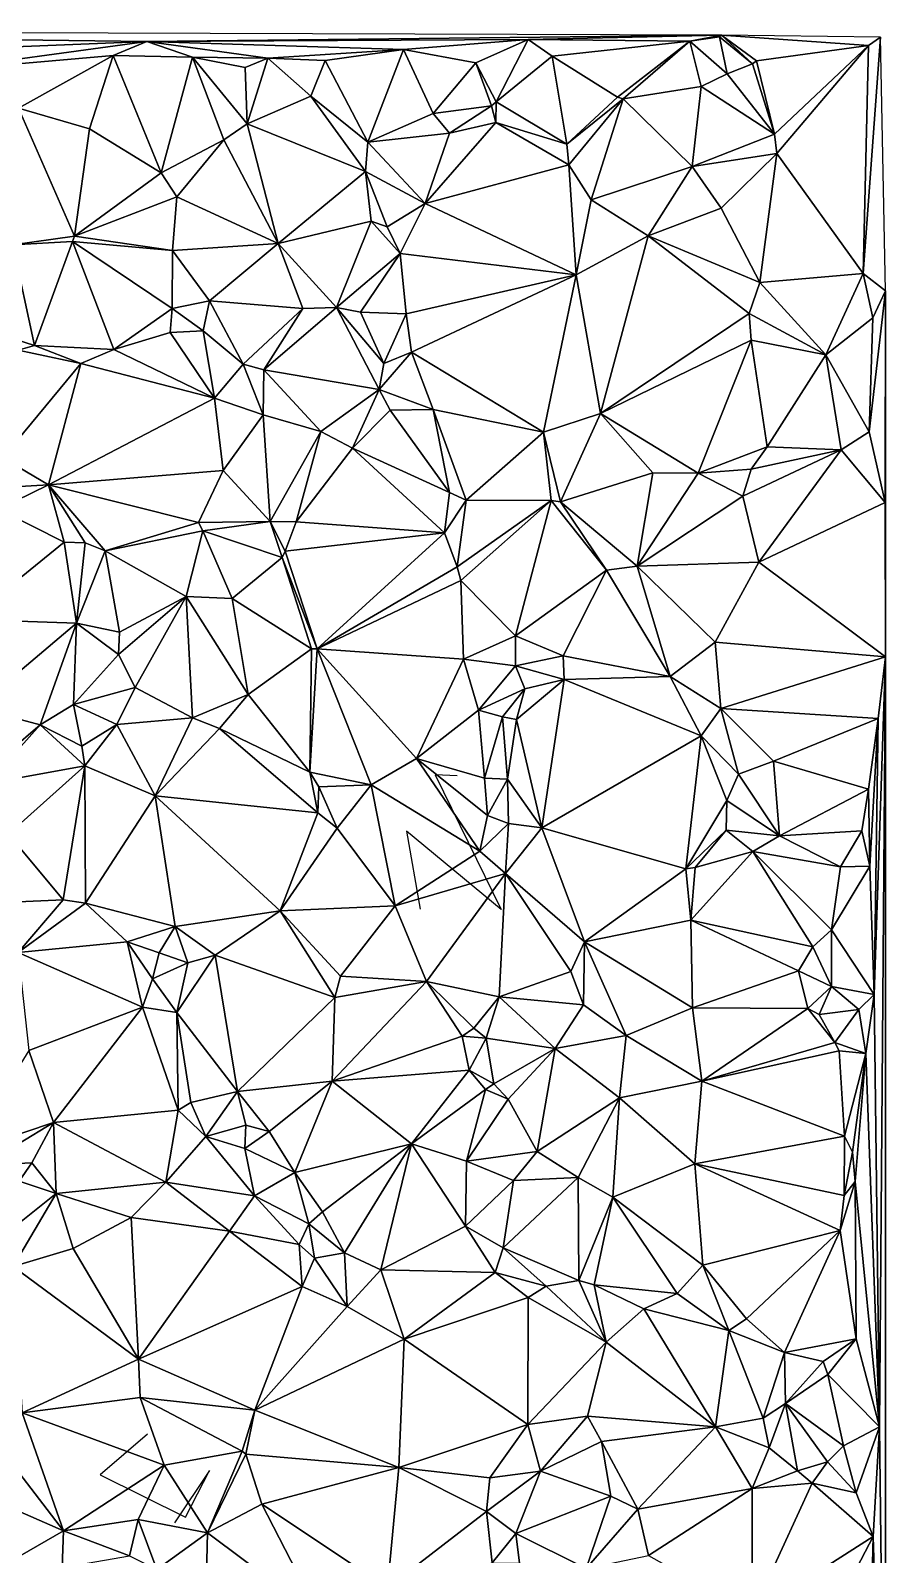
# Model space of a CAD drawing. Header units: metres. Extents: x -15 to 15, y -15 to 14.9.
# Drawn here: x 6.08 to 15, y -0.94 to 14.95 of the extents above; entities that cross this region are included whole.
import ezdxf

# ---------------------------------------------------------------- set-up
doc = ezdxf.new("R2010")
doc.units = ezdxf.units.M
doc.layers.add('CRACKS', color=1, linetype='Continuous')
doc.layers.add('STREET_MESH', color=7, linetype='Continuous')

msp = doc.modelspace()

# ---------------------------------------------------------------- linework, layer by layer
at = {"layer": 'CRACKS'}
for points in [[(10.532, 7.178, 0.1), (10.302, 7.19, 0.1), (10.991, 5.784, 0.1), (10.004, 6.602, 0.1), (10.147, 5.79, 0.1)], [(7.304, 0.318, 0.1), (6.809, -0.108, 0.1), (7.7, -0.547, 0.1), (7.95, -0.061, 0.1), (7.586, -0.608, 0.1)]]:
    msp.add_polyline3d(points, dxfattribs=at)
at = {"layer": 'STREET_MESH'}
for points in [[(13.288, 14.898), (-1.641, 14.947), (7.296, 14.831)], [(-1.641, 14.947), (4.029, 14.701), (7.296, 14.831)], [(4.029, 14.701), (4.953, 14.513), (7.296, 14.831)], [(4.953, 14.513), (6.945, 14.686), (7.296, 14.831)], [(6.945, 14.686), (7.773, 14.67), (7.296, 14.831)], [(11.273, 14.853), (13.288, 14.898), (7.296, 14.831)], [(9.973, 14.748), (11.273, 14.853), (7.296, 14.831)], [(8.558, 14.66), (9.973, 14.748), (7.296, 14.831)], [(7.773, 14.67), (8.558, 14.66), (7.296, 14.831)], [(10.728, 14.61), (11.273, 14.853), (9.973, 14.748)], [(10.728, 14.61), (10.939, 14.205), (11.273, 14.853)], [(10.939, 14.205), (11.522, 14.678), (11.273, 14.853)], [(11.273, 14.853), (12.96, 14.835), (13.288, 14.898)], [(11.522, 14.678), (12.96, 14.835), (11.273, 14.853)], [(11.522, 14.678), (12.203, 14.252), (12.96, 14.835)], [(12.96, 14.835), (12.203, 14.252), (12.265, 14.234)], [(13.078, 14.364), (12.96, 14.835), (12.265, 14.234)], [(12.96, 14.835), (13.269, 14.88), (13.288, 14.898)], [(13.347, 14.496), (13.269, 14.88), (12.96, 14.835)], [(13.078, 14.364), (13.347, 14.496), (12.96, 14.835)], [(13.269, 14.88), (13.612, 14.6), (13.288, 14.898)], [(13.612, 14.6), (13.269, 14.88), (13.347, 14.496)], [(13.288, 14.898), (14.82, 14.792), (14.946, 14.876)], [(13.652, 14.632), (14.82, 14.792), (13.288, 14.898)], [(13.612, 14.6), (13.652, 14.632), (13.288, 14.898)], [(14.82, 14.792), (13.652, 14.632), (13.842, 13.868)], [(13.864, 13.665), (14.82, 14.792), (13.842, 13.868)], [(13.864, 13.665), (14.766, 12.413), (14.82, 14.792)], [(14.82, 14.792), (14.766, 12.413), (14.946, 14.876)], [(14.766, 12.413), (14.998, 12.233), (14.946, 14.876)], [(4.953, 14.513), (5.958, 14.139), (6.945, 14.686)], [(5.958, 14.139), (6.698, 13.921), (6.945, 14.686)], [(6.698, 13.921), (7.444, 13.462), (6.945, 14.686)], [(7.444, 13.462), (7.773, 14.67), (6.945, 14.686)], [(7.773, 14.67), (7.444, 13.462), (8.1, 13.806)], [(7.773, 14.67), (8.32, 14.56), (8.558, 14.66)], [(8.342, 13.974), (7.773, 14.67), (8.1, 13.806)], [(8.342, 13.974), (8.32, 14.56), (7.773, 14.67)], [(8.32, 14.56), (8.342, 13.974), (8.558, 14.66)], [(8.342, 13.974), (9.006, 14.263), (8.558, 14.66)], [(8.558, 14.66), (9.155, 14.636), (9.973, 14.748)], [(9.006, 14.263), (9.155, 14.636), (8.558, 14.66)], [(9.6, 13.784), (9.155, 14.636), (9.006, 14.263)], [(9.155, 14.636), (9.6, 13.784), (9.973, 14.748)], [(9.6, 13.784), (10.283, 14.082), (9.973, 14.748)], [(10.283, 14.082), (10.728, 14.61), (9.973, 14.748)], [(11.522, 14.678), (10.939, 14.205), (11.676, 13.763)], [(12.203, 14.252), (11.522, 14.678), (11.676, 13.763)], [(13.652, 14.632), (13.612, 14.6), (13.842, 13.868)], [(10.891, 14.163), (10.728, 14.61), (10.283, 14.082)], [(10.728, 14.61), (10.891, 14.163), (10.939, 14.205)], [(13.347, 14.496), (13.078, 14.364), (13.842, 13.868)], [(13.612, 14.6), (13.347, 14.496), (13.842, 13.868)], [(12.983, 13.531), (13.078, 14.364), (12.265, 14.234)], [(13.078, 14.364), (12.983, 13.531), (13.842, 13.868)], [(5.899, 12.713), (6.543, 12.804), (5.958, 14.139)], [(5.958, 14.139), (6.543, 12.804), (6.698, 13.921)], [(8.342, 13.974), (9.577, 13.477), (9.006, 14.263)], [(9.577, 13.477), (9.6, 13.784), (9.006, 14.263)], [(10.891, 14.163), (10.283, 14.082), (10.454, 13.878)], [(10.937, 13.987), (10.891, 14.163), (10.454, 13.878)], [(10.891, 14.163), (10.937, 13.987), (10.939, 14.205)], [(10.939, 14.205), (10.937, 13.987), (11.676, 13.763)], [(12.265, 14.234), (12.203, 14.252), (11.676, 13.763)], [(11.695, 13.548), (12.265, 14.234), (11.676, 13.763)], [(11.695, 13.548), (11.93, 13.181), (12.265, 14.234)], [(11.93, 13.181), (12.983, 13.531), (12.265, 14.234)], [(10.283, 14.082), (9.6, 13.784), (10.454, 13.878)], [(10.197, 13.144), (10.937, 13.987), (10.454, 13.878)], [(11.695, 13.548), (10.937, 13.987), (10.197, 13.144)], [(10.937, 13.987), (11.695, 13.548), (11.676, 13.763)], [(6.543, 12.804), (7.444, 13.462), (6.698, 13.921)], [(8.666, 12.728), (8.342, 13.974), (8.1, 13.806)], [(8.666, 12.728), (9.577, 13.477), (8.342, 13.974)], [(9.6, 13.784), (10.197, 13.144), (10.454, 13.878)], [(12.983, 13.531), (13.864, 13.665), (13.842, 13.868)], [(7.444, 13.462), (7.609, 13.214), (8.1, 13.806)], [(7.609, 13.214), (8.666, 12.728), (8.1, 13.806)], [(9.6, 13.784), (9.577, 13.477), (10.197, 13.144)], [(13.864, 13.665), (12.983, 13.531), (13.284, 13.097)], [(13.688, 12.322), (13.864, 13.665), (13.284, 13.097)], [(14.766, 12.413), (13.864, 13.665), (13.688, 12.322)], [(11.695, 13.548), (10.197, 13.144), (11.772, 12.401)], [(11.93, 13.181), (11.695, 13.548), (11.772, 12.401)], [(12.983, 13.531), (11.93, 13.181), (12.524, 12.807)], [(12.983, 13.531), (12.524, 12.807), (13.284, 13.097)], [(7.444, 13.462), (6.543, 12.804), (7.609, 13.214)], [(9.636, 12.96), (9.577, 13.477), (8.666, 12.728)], [(9.577, 13.477), (9.804, 12.9), (10.197, 13.144)], [(9.804, 12.9), (9.577, 13.477), (9.636, 12.96)], [(6.543, 12.804), (7.563, 12.653), (7.609, 13.214)], [(7.563, 12.653), (8.666, 12.728), (7.609, 13.214)], [(9.804, 12.9), (9.937, 12.622), (10.197, 13.144)], [(10.197, 13.144), (9.937, 12.622), (11.772, 12.401)], [(12.524, 12.807), (11.93, 13.181), (11.772, 12.401)], [(12.524, 12.807), (13.688, 12.322), (13.284, 13.097)], [(9.636, 12.96), (8.666, 12.728), (9.273, 12.06)], [(9.937, 12.622), (9.636, 12.96), (9.273, 12.06)], [(9.804, 12.9), (9.636, 12.96), (9.937, 12.622)], [(5.702, 11.798), (6.124, 11.664), (5.899, 12.713)], [(6.522, 12.747), (6.543, 12.804), (5.899, 12.713)], [(6.124, 11.664), (6.522, 12.747), (5.899, 12.713)], [(6.522, 12.747), (6.124, 11.664), (6.952, 11.622)], [(6.543, 12.804), (6.522, 12.747), (7.563, 12.653)], [(7.561, 12.049), (6.522, 12.747), (6.952, 11.622)], [(6.522, 12.747), (7.561, 12.049), (7.563, 12.653)], [(8.666, 12.728), (7.563, 12.653), (7.948, 12.131)], [(8.924, 12.048), (8.666, 12.728), (7.948, 12.131)], [(8.666, 12.728), (8.924, 12.048), (9.273, 12.06)], [(12.028, 10.955), (12.524, 12.807), (11.772, 12.401)], [(12.028, 10.955), (13.576, 11.997), (12.524, 12.807)], [(13.576, 11.997), (13.688, 12.322), (12.524, 12.807)], [(7.563, 12.653), (7.561, 12.049), (7.948, 12.131)], [(9.524, 12.013), (9.937, 12.622), (9.273, 12.06)], [(9.524, 12.013), (10, 11.993), (9.937, 12.622)], [(9.937, 12.622), (10, 11.993), (11.772, 12.401)], [(10, 11.993), (10.057, 11.596), (11.772, 12.401)], [(10.057, 11.596), (11.431, 10.761), (11.772, 12.401)], [(11.431, 10.761), (12.028, 10.955), (11.772, 12.401)], [(14.378, 11.568), (14.766, 12.413), (13.688, 12.322)], [(14.378, 11.568), (14.866, 11.952), (14.766, 12.413)], [(14.766, 12.413), (14.866, 11.952), (14.998, 12.233)], [(13.576, 11.997), (14.378, 11.568), (13.688, 12.322)], [(14.998, 12.233), (14.827, 10.764), (14.995, 10.026)], [(14.866, 11.952), (14.827, 10.764), (14.998, 12.233)], [(14.998, 8.419), (14.998, 12.233), (14.995, 10.026)], [(14.998, 12.233), (14.998, 8.419), (14.999, -4.864)], [(7.561, 12.049), (7.884, 11.816), (7.948, 12.131)], [(7.884, 11.816), (8.302, 11.47), (7.948, 12.131)], [(8.302, 11.47), (8.924, 12.048), (7.948, 12.131)], [(7.538, 11.798), (7.561, 12.049), (6.952, 11.622)], [(7.538, 11.798), (7.884, 11.816), (7.561, 12.049)], [(8.517, 11.41), (8.924, 12.048), (8.302, 11.47)], [(8.924, 12.048), (8.517, 11.41), (9.273, 12.06)], [(8.517, 11.41), (9.72, 11.206), (9.273, 12.06)], [(9.72, 11.206), (9.769, 11.475), (9.273, 12.06)], [(9.769, 11.475), (9.524, 12.013), (9.273, 12.06)], [(9.524, 12.013), (9.769, 11.475), (10, 11.993)], [(10, 11.993), (9.769, 11.475), (10.057, 11.596)], [(13.598, 11.718), (13.576, 11.997), (12.028, 10.955)], [(13.576, 11.997), (13.598, 11.718), (14.378, 11.568)], [(14.866, 11.952), (14.378, 11.568), (14.827, 10.764)], [(6.124, 11.664), (5.702, 11.798), (5.954, 11.614)], [(8.001, 11.114), (7.538, 11.798), (6.952, 11.622)], [(7.884, 11.816), (7.538, 11.798), (8.001, 11.114)], [(8.302, 11.47), (7.884, 11.816), (8.001, 11.114)], [(5.793, 10.493), (6.607, 11.475), (5.954, 11.614)], [(6.607, 11.475), (6.124, 11.664), (5.954, 11.614)], [(6.124, 11.664), (6.607, 11.475), (6.952, 11.622)], [(6.607, 11.475), (8.001, 11.114), (6.952, 11.622)], [(9.72, 11.206), (10.282, 10.997), (10.057, 11.596)], [(9.769, 11.475), (9.72, 11.206), (10.057, 11.596)], [(10.057, 11.596), (10.282, 10.997), (11.431, 10.761)], [(13.046, 10.332), (13.598, 11.718), (12.028, 10.955)], [(13.598, 11.718), (13.046, 10.332), (13.764, 10.609)], [(14.378, 11.568), (13.598, 11.718), (13.764, 10.609)], [(6.607, 11.475), (5.793, 10.493), (6.27, 10.212)], [(6.607, 11.475), (6.27, 10.212), (8.001, 11.114)], [(8.508, 10.943), (8.302, 11.47), (8.001, 11.114)], [(8.508, 10.943), (8.517, 11.41), (8.302, 11.47)], [(14.538, 10.577), (14.378, 11.568), (13.764, 10.609)], [(14.378, 11.568), (14.538, 10.577), (14.827, 10.764)], [(8.517, 11.41), (8.508, 10.943), (9.112, 10.766)], [(9.72, 11.206), (8.517, 11.41), (9.112, 10.766)], [(9.442, 10.593), (9.72, 11.206), (9.112, 10.766)], [(9.442, 10.593), (9.832, 10.99), (9.72, 11.206)], [(9.72, 11.206), (9.832, 10.99), (10.282, 10.997)], [(6.27, 10.212), (8.093, 10.36), (8.001, 11.114)], [(8.093, 10.36), (8.508, 10.943), (8.001, 11.114)], [(9.832, 10.99), (9.442, 10.593), (10.452, 10.132)], [(9.832, 10.99), (10.452, 10.132), (10.282, 10.997)], [(10.282, 10.997), (10.627, 10.051), (11.431, 10.761)], [(10.452, 10.132), (10.627, 10.051), (10.282, 10.997)], [(8.583, 9.829), (8.508, 10.943), (8.093, 10.36)], [(8.508, 10.943), (8.583, 9.829), (9.112, 10.766)], [(11.611, 10.034), (12.028, 10.955), (11.431, 10.761)], [(12.028, 10.955), (11.611, 10.034), (12.572, 10.337)], [(13.046, 10.332), (12.028, 10.955), (12.572, 10.337)], [(8.583, 9.829), (8.855, 9.825), (9.112, 10.766)], [(8.855, 9.825), (9.442, 10.593), (9.112, 10.766)], [(10.627, 10.051), (11.513, 10.05), (11.431, 10.761)], [(11.513, 10.05), (11.611, 10.034), (11.431, 10.761)], [(14.827, 10.764), (14.538, 10.577), (14.995, 10.026)], [(5.793, 10.493), (5.909, 10.19), (6.27, 10.212)], [(9.442, 10.593), (8.855, 9.825), (10.399, 9.71)], [(10.452, 10.132), (9.442, 10.593), (10.399, 9.71)], [(13.046, 10.332), (13.599, 10.375), (13.764, 10.609)], [(14.538, 10.577), (13.599, 10.375), (13.512, 10.094)], [(14.538, 10.577), (13.512, 10.094), (13.677, 9.406)], [(13.599, 10.375), (14.538, 10.577), (13.764, 10.609)], [(14.538, 10.577), (13.677, 9.406), (14.995, 10.026)], [(7.836, 9.818), (8.093, 10.36), (6.27, 10.212)], [(7.836, 9.818), (8.583, 9.829), (8.093, 10.36)], [(11.611, 10.034), (12.409, 9.365), (12.572, 10.337)], [(12.409, 9.365), (13.046, 10.332), (12.572, 10.337)], [(13.512, 10.094), (13.046, 10.332), (12.409, 9.365)], [(13.599, 10.375), (13.046, 10.332), (13.512, 10.094)], [(6.27, 10.212), (5.909, 10.19), (5.749, 9.957)], [(6.435, 9.613), (6.27, 10.212), (5.749, 9.957)], [(6.861, 9.523), (7.836, 9.818), (6.27, 10.212)], [(6.654, 9.606), (6.861, 9.523), (6.27, 10.212)], [(6.435, 9.613), (6.654, 9.606), (6.27, 10.212)], [(10.627, 10.051), (10.452, 10.132), (10.399, 9.71)], [(10.533, 9.356), (10.627, 10.051), (10.399, 9.71)], [(11.513, 10.05), (10.627, 10.051), (10.533, 9.356)], [(11.513, 10.05), (10.533, 9.356), (10.571, 9.214)], [(11.513, 10.05), (10.571, 9.214), (11.14, 8.639)], [(11.513, 10.05), (11.14, 8.639), (12.089, 9.323)], [(11.611, 10.034), (11.513, 10.05), (12.089, 9.323)], [(12.409, 9.365), (11.611, 10.034), (12.089, 9.323)], [(13.512, 10.094), (12.409, 9.365), (13.677, 9.406)], [(13.677, 9.406), (14.998, 8.419), (14.995, 10.026)], [(5.441, 8.808), (6.435, 9.613), (5.749, 9.957)], [(7.836, 9.818), (6.861, 9.523), (7.879, 9.733)], [(6.861, 9.523), (7.706, 9.048), (7.879, 9.733)], [(7.706, 9.048), (8.187, 9.027), (7.879, 9.733)], [(8.583, 9.829), (7.836, 9.818), (7.879, 9.733)], [(8.707, 9.453), (8.583, 9.829), (7.879, 9.733)], [(8.187, 9.027), (8.707, 9.453), (7.879, 9.733)], [(8.583, 9.829), (8.739, 9.52), (8.855, 9.825)], [(8.739, 9.52), (8.583, 9.829), (8.707, 9.453)], [(8.855, 9.825), (8.739, 9.52), (10.399, 9.71)], [(10.399, 9.71), (8.739, 9.52), (9.071, 8.502)], [(10.533, 9.356), (10.399, 9.71), (9.071, 8.502)], [(6.563, 8.769), (6.435, 9.613), (5.441, 8.808)], [(6.654, 9.606), (6.435, 9.613), (6.563, 8.769)], [(6.861, 9.523), (6.654, 9.606), (6.563, 8.769)], [(6.861, 9.523), (6.563, 8.769), (7.011, 8.675)], [(7.706, 9.048), (6.861, 9.523), (7.011, 8.675)], [(8.707, 9.453), (8.187, 9.027), (9.012, 8.503)], [(8.739, 9.52), (8.707, 9.453), (9.071, 8.502)], [(9.071, 8.502), (8.707, 9.453), (9.012, 8.503)], [(12.409, 9.365), (13.222, 8.572), (13.677, 9.406)], [(13.677, 9.406), (13.222, 8.572), (14.998, 8.419)], [(10.571, 9.214), (10.533, 9.356), (9.071, 8.502)], [(10.571, 9.214), (9.071, 8.502), (10.598, 8.395)], [(11.14, 8.639), (10.571, 9.214), (10.598, 8.395)], [(11.14, 8.639), (11.636, 8.428), (12.089, 9.323)], [(11.636, 8.428), (12.754, 8.215), (12.089, 9.323)], [(12.754, 8.215), (12.409, 9.365), (12.089, 9.323)], [(12.754, 8.215), (13.222, 8.572), (12.409, 9.365)], [(7.706, 9.048), (6.999, 8.443), (7.176, 8.1)], [(6.999, 8.443), (7.706, 9.048), (7.011, 8.675)], [(7.772, 7.782), (7.706, 9.048), (7.176, 8.1)], [(7.706, 9.048), (8.353, 8.026), (8.187, 9.027)], [(7.772, 7.782), (8.353, 8.026), (7.706, 9.048)], [(8.187, 9.027), (8.353, 8.026), (9.012, 8.503)], [(5.515, 7.888), (6.563, 8.769), (5.441, 8.808)], [(6.563, 8.769), (5.515, 7.888), (6.183, 7.712)], [(6.53, 7.921), (6.563, 8.769), (6.183, 7.712)], [(6.563, 8.769), (6.53, 7.921), (6.999, 8.443)], [(6.563, 8.769), (6.999, 8.443), (7.011, 8.675)], [(11.141, 8.326), (11.14, 8.639), (10.598, 8.395)], [(11.141, 8.326), (11.636, 8.428), (11.14, 8.639)], [(6.999, 8.443), (6.53, 7.921), (7.176, 8.1)], [(8.353, 8.026), (8.995, 7.216), (9.012, 8.503)], [(8.995, 7.216), (9.071, 8.502), (9.012, 8.503)], [(9.636, 7.084), (9.071, 8.502), (8.995, 7.216)], [(10.598, 8.395), (9.071, 8.502), (10.109, 7.359)], [(9.071, 8.502), (9.636, 7.084), (10.109, 7.359)], [(11.141, 8.326), (11.648, 8.183), (11.636, 8.428)], [(11.636, 8.428), (11.648, 8.183), (12.754, 8.215)], [(13.222, 8.572), (12.754, 8.215), (13.283, 7.882)], [(13.222, 8.572), (13.283, 7.882), (14.998, 8.419)], [(10.755, 7.864), (10.598, 8.395), (10.109, 7.359)], [(10.755, 7.864), (11.141, 8.326), (10.598, 8.395)], [(11.237, 8.086), (11.141, 8.326), (10.755, 7.864)], [(11.648, 8.183), (11.141, 8.326), (11.237, 8.086)], [(13.283, 7.882), (14.924, 7.776), (14.998, 8.419)], [(14.88, 4.901), (14.936, 0.393), (14.998, 8.419)], [(14.924, 7.776), (14.88, 4.901), (14.998, 8.419)], [(14.998, 8.419), (14.936, 0.393), (14.999, -4.864)], [(11.414, 6.638), (11.648, 8.183), (11.152, 7.767)], [(11.648, 8.183), (11.237, 8.086), (11.152, 7.767)], [(13.076, 7.596), (11.648, 8.183), (11.414, 6.638)], [(11.648, 8.183), (13.076, 7.596), (12.754, 8.215)], [(12.754, 8.215), (13.076, 7.596), (13.283, 7.882)], [(6.53, 7.921), (6.982, 7.714), (7.176, 8.1)], [(6.982, 7.714), (7.772, 7.782), (7.176, 8.1)], [(8.353, 8.026), (7.772, 7.782), (8.055, 7.671)], [(8.353, 8.026), (8.055, 7.671), (8.995, 7.216)], [(11.004, 7.792), (11.237, 8.086), (10.755, 7.864)], [(11.237, 8.086), (11.004, 7.792), (11.152, 7.767)], [(5.515, 7.888), (5.535, 7.155), (6.183, 7.712)], [(6.62, 7.487), (6.53, 7.921), (6.183, 7.712)], [(6.982, 7.714), (6.53, 7.921), (6.62, 7.487)], [(10.816, 7.153), (10.755, 7.864), (10.109, 7.359)], [(11.004, 7.792), (10.755, 7.864), (10.816, 7.153)], [(11.057, 7.143), (11.004, 7.792), (10.816, 7.153)], [(11.004, 7.792), (11.057, 7.143), (11.152, 7.767)], [(13.076, 7.596), (13.465, 7.196), (13.283, 7.882)], [(13.83, 7.331), (14.924, 7.776), (13.283, 7.882)], [(13.465, 7.196), (13.83, 7.331), (13.283, 7.882)], [(5.535, 7.155), (5.636, 7.098), (6.183, 7.712)], [(5.636, 7.098), (6.649, 7.283), (6.183, 7.712)], [(6.649, 7.283), (6.62, 7.487), (6.183, 7.712)], [(6.649, 7.283), (6.982, 7.714), (6.62, 7.487)], [(6.982, 7.714), (6.649, 7.283), (7.383, 6.972)], [(7.772, 7.782), (6.982, 7.714), (7.383, 6.972)], [(8.055, 7.671), (7.772, 7.782), (7.383, 6.972)], [(8.055, 7.671), (7.383, 6.972), (9.078, 6.792)], [(8.995, 7.216), (8.055, 7.671), (9.078, 6.792)], [(11.057, 7.143), (11.414, 6.638), (11.152, 7.767)], [(14.924, 7.776), (13.83, 7.331), (14.82, 7.039)], [(14.837, 6.236), (14.924, 7.776), (14.82, 7.039)], [(14.837, 6.236), (14.88, 4.901), (14.924, 7.776)], [(12.917, 6.21), (13.076, 7.596), (11.414, 6.638)], [(13.346, 6.922), (13.076, 7.596), (12.917, 6.21)], [(13.465, 7.196), (13.076, 7.596), (13.346, 6.922)], [(9.636, 7.084), (10.768, 6.394), (10.109, 7.359)], [(10.848, 6.766), (10.816, 7.153), (10.109, 7.359)], [(10.768, 6.394), (10.848, 6.766), (10.109, 7.359)], [(13.465, 7.196), (13.894, 6.554), (13.83, 7.331)], [(13.83, 7.331), (13.894, 6.554), (14.82, 7.039)], [(6.649, 7.283), (5.636, 7.098), (5.853, 6.57)], [(6.422, 5.885), (6.649, 7.283), (5.853, 6.57)], [(6.649, 7.283), (6.422, 5.885), (6.658, 5.85)], [(6.649, 7.283), (6.658, 5.85), (7.383, 6.972)], [(9.09, 7.065), (8.995, 7.216), (9.078, 6.792)], [(9.09, 7.065), (9.636, 7.084), (8.995, 7.216)], [(10.848, 6.766), (11.057, 7.143), (10.816, 7.153)], [(13.894, 6.554), (13.465, 7.196), (13.346, 6.922)], [(9.281, 6.633), (9.09, 7.065), (9.078, 6.792)], [(9.281, 6.633), (9.636, 7.084), (9.09, 7.065)], [(9.636, 7.084), (9.281, 6.633), (9.887, 5.823)], [(10.768, 6.394), (9.636, 7.084), (9.887, 5.823)], [(11.057, 7.143), (10.848, 6.766), (11.068, 6.683)], [(11.414, 6.638), (11.057, 7.143), (11.068, 6.683)], [(13.894, 6.554), (14.752, 6.606), (14.82, 7.039)], [(14.752, 6.606), (14.837, 6.236), (14.82, 7.039)], [(6.658, 5.85), (7.592, 5.61), (7.383, 6.972)], [(7.383, 6.972), (8.685, 5.772), (9.078, 6.792)], [(7.592, 5.61), (8.685, 5.772), (7.383, 6.972)], [(13.337, 6.614), (13.346, 6.922), (12.917, 6.21)], [(13.337, 6.614), (13.894, 6.554), (13.346, 6.922)], [(8.685, 5.772), (9.281, 6.633), (9.078, 6.792)], [(10.848, 6.766), (10.768, 6.394), (11.068, 6.683)], [(10.768, 6.394), (11.035, 6.162), (11.068, 6.683)], [(11.035, 6.162), (11.414, 6.638), (11.068, 6.683)], [(5.248, 5.834), (6.422, 5.885), (5.853, 6.57)], [(9.281, 6.633), (8.685, 5.772), (9.887, 5.823)], [(11.414, 6.638), (11.035, 6.162), (11.859, 5.45)], [(12.917, 6.21), (11.414, 6.638), (11.859, 5.45)], [(13.337, 6.614), (12.917, 6.21), (13.015, 6.222)], [(13.614, 6.391), (13.337, 6.614), (13.015, 6.222)], [(13.614, 6.391), (13.894, 6.554), (13.337, 6.614)], [(13.614, 6.391), (14.528, 6.229), (13.894, 6.554)], [(13.894, 6.554), (14.528, 6.229), (14.752, 6.606)], [(14.752, 6.606), (14.528, 6.229), (14.837, 6.236)], [(11.035, 6.162), (10.768, 6.394), (9.887, 5.823)], [(13.614, 6.391), (12.968, 5.675), (14.241, 5.396)], [(12.968, 5.675), (13.614, 6.391), (13.015, 6.222)], [(14.434, 5.572), (13.614, 6.391), (14.241, 5.396)], [(14.528, 6.229), (13.614, 6.391), (14.434, 5.572)], [(12.968, 5.675), (12.917, 6.21), (11.859, 5.45)], [(12.917, 6.21), (12.968, 5.675), (13.015, 6.222)], [(14.434, 5.572), (14.88, 4.901), (14.837, 6.236)], [(14.528, 6.229), (14.434, 5.572), (14.837, 6.236)], [(11.035, 6.162), (9.887, 5.823), (10.212, 5.035)], [(10.97, 4.874), (11.035, 6.162), (10.212, 5.035)], [(11.719, 5.141), (11.035, 6.162), (10.97, 4.874)], [(11.035, 6.162), (11.719, 5.141), (11.859, 5.45)], [(5.953, 5.338), (6.422, 5.885), (5.248, 5.834)], [(6.422, 5.885), (5.953, 5.338), (6.658, 5.85)], [(5.953, 5.338), (7.091, 5.448), (6.658, 5.85)], [(7.091, 5.448), (7.592, 5.61), (6.658, 5.85)], [(8.685, 5.772), (7.592, 5.61), (8.01, 5.31)], [(9.256, 4.867), (8.685, 5.772), (8.01, 5.31)], [(8.685, 5.772), (9.314, 5.09), (9.887, 5.823)], [(8.685, 5.772), (9.256, 4.867), (9.314, 5.09)], [(9.887, 5.823), (9.314, 5.09), (10.212, 5.035)], [(7.592, 5.61), (7.091, 5.448), (7.424, 5.333)], [(7.725, 5.229), (7.592, 5.61), (7.424, 5.333)], [(7.592, 5.61), (7.725, 5.229), (8.01, 5.31)], [(12.985, 4.761), (12.968, 5.675), (11.859, 5.45)], [(14.091, 5.148), (12.968, 5.675), (12.985, 4.761)], [(12.968, 5.675), (14.091, 5.148), (14.241, 5.396)], [(14.437, 4.983), (14.434, 5.572), (14.241, 5.396)], [(14.434, 5.572), (14.437, 4.983), (14.88, 4.901)], [(7.091, 5.448), (5.953, 5.338), (7.251, 4.769)], [(7.091, 5.448), (7.354, 5.063), (7.424, 5.333)], [(7.354, 5.063), (7.091, 5.448), (7.251, 4.769)], [(11.719, 5.141), (11.848, 4.792), (11.859, 5.45)], [(11.848, 4.792), (12.294, 4.473), (11.859, 5.45)], [(12.294, 4.473), (12.985, 4.761), (11.859, 5.45)], [(5.953, 5.338), (6.067, 4.317), (7.251, 4.769)], [(7.354, 5.063), (7.725, 5.229), (7.424, 5.333)], [(8.01, 5.31), (7.725, 5.229), (7.608, 4.711)], [(8.24, 3.888), (8.01, 5.31), (7.608, 4.711)], [(8.24, 3.888), (9.256, 4.867), (8.01, 5.31)], [(14.091, 5.148), (14.437, 4.983), (14.241, 5.396)], [(7.725, 5.229), (7.354, 5.063), (7.608, 4.711)], [(9.314, 5.09), (9.256, 4.867), (10.212, 5.035)], [(11.848, 4.792), (11.719, 5.141), (10.97, 4.874)], [(14.189, 4.755), (14.091, 5.148), (12.985, 4.761)], [(14.437, 4.983), (14.091, 5.148), (14.189, 4.755)], [(7.354, 5.063), (7.251, 4.769), (7.608, 4.711)], [(10.585, 4.466), (10.212, 5.035), (9.23, 3.996)], [(10.212, 5.035), (9.256, 4.867), (9.23, 3.996)], [(10.707, 4.549), (10.97, 4.874), (10.212, 5.035)], [(10.585, 4.466), (10.707, 4.549), (10.212, 5.035)], [(14.307, 4.692), (14.437, 4.983), (14.189, 4.755)], [(14.721, 4.745), (14.437, 4.983), (14.307, 4.692)], [(14.437, 4.983), (14.721, 4.745), (14.88, 4.901)], [(6.067, 4.317), (6.324, 3.565), (7.251, 4.769)], [(6.324, 3.565), (7.622, 3.695), (7.251, 4.769)], [(7.251, 4.769), (7.622, 3.695), (7.608, 4.711)], [(9.256, 4.867), (8.24, 3.888), (9.23, 3.996)], [(10.707, 4.549), (10.834, 4.446), (10.97, 4.874)], [(10.834, 4.446), (11.553, 4.336), (10.97, 4.874)], [(11.553, 4.336), (11.848, 4.792), (10.97, 4.874)], [(12.294, 4.473), (11.848, 4.792), (11.553, 4.336)], [(14.88, 4.901), (14.721, 4.745), (14.794, 4.285)], [(14.936, 0.393), (14.88, 4.901), (14.794, 4.285)], [(7.755, 3.773), (8.24, 3.888), (7.608, 4.711)], [(7.622, 3.695), (7.755, 3.773), (7.608, 4.711)], [(12.985, 4.761), (12.294, 4.473), (13.083, 3.998)], [(14.189, 4.755), (12.985, 4.761), (13.083, 3.998)], [(14.47, 4.399), (14.189, 4.755), (13.083, 3.998)], [(14.307, 4.692), (14.189, 4.755), (14.47, 4.399)], [(14.721, 4.745), (14.307, 4.692), (14.47, 4.399)], [(14.721, 4.745), (14.47, 4.399), (14.794, 4.285)], [(10.659, 4.11), (10.585, 4.466), (9.23, 3.996)], [(10.834, 4.446), (10.707, 4.549), (10.585, 4.466)], [(10.659, 4.11), (10.834, 4.446), (10.585, 4.466)], [(12.226, 3.824), (12.294, 4.473), (11.553, 4.336)], [(12.294, 4.473), (12.226, 3.824), (13.083, 3.998)], [(6.067, 4.317), (5.413, 3.26), (6.324, 3.565)], [(10.914, 3.969), (10.834, 4.446), (10.659, 4.11)], [(10.834, 4.446), (10.914, 3.969), (11.553, 4.336)], [(10.914, 3.969), (11.065, 3.81), (11.553, 4.336)], [(11.065, 3.81), (11.368, 3.264), (11.553, 4.336)], [(11.368, 3.264), (12.226, 3.824), (11.553, 4.336)], [(14.516, 4.313), (14.47, 4.399), (13.083, 3.998)], [(14.572, 3.423), (14.516, 4.313), (13.083, 3.998)], [(14.47, 4.399), (14.516, 4.313), (14.794, 4.285)], [(14.516, 4.313), (14.572, 3.423), (14.794, 4.285)], [(14.572, 3.423), (14.656, 3.258), (14.794, 4.285)], [(14.656, 3.258), (14.684, 2.952), (14.794, 4.285)], [(14.684, 2.952), (14.936, 0.393), (14.794, 4.285)], [(8.24, 3.888), (8.571, 3.471), (9.23, 3.996)], [(8.571, 3.471), (8.839, 3.044), (9.23, 3.996)], [(8.839, 3.044), (10.056, 3.343), (9.23, 3.996)], [(10.056, 3.343), (10.659, 4.11), (9.23, 3.996)], [(10.659, 4.11), (10.056, 3.343), (10.826, 3.909)], [(10.914, 3.969), (10.659, 4.11), (10.826, 3.909)], [(12.226, 3.824), (13.009, 3.133), (13.083, 3.998)], [(13.009, 3.133), (14.572, 3.423), (13.083, 3.998)], [(8.24, 3.888), (7.755, 3.773), (7.91, 3.418)], [(8.329, 3.536), (8.24, 3.888), (7.91, 3.418)], [(8.24, 3.888), (8.329, 3.536), (8.571, 3.471)], [(10.056, 3.343), (10.631, 3.163), (10.826, 3.909)], [(10.631, 3.163), (11.065, 3.81), (10.826, 3.909)], [(11.065, 3.81), (10.914, 3.969), (10.826, 3.909)], [(11.368, 3.264), (11.794, 2.991), (12.226, 3.824)], [(12.226, 3.824), (11.794, 2.991), (12.155, 2.789)], [(12.226, 3.824), (12.155, 2.789), (13.009, 3.133)], [(7.622, 3.695), (6.324, 3.565), (7.493, 2.944)], [(7.622, 3.695), (7.493, 2.944), (7.91, 3.418)], [(7.755, 3.773), (7.622, 3.695), (7.91, 3.418)], [(11.368, 3.264), (11.065, 3.81), (10.631, 3.163)], [(5.413, 3.26), (5.591, 3.122), (6.324, 3.565)], [(5.591, 3.122), (6.098, 3.144), (6.324, 3.565)], [(6.324, 3.565), (6.098, 3.144), (6.35, 2.826)], [(7.493, 2.944), (6.324, 3.565), (6.35, 2.826)], [(8.318, 3.296), (8.329, 3.536), (7.91, 3.418)], [(8.329, 3.536), (8.318, 3.296), (8.571, 3.471)], [(7.493, 2.944), (8.42, 2.801), (7.91, 3.418)], [(8.42, 2.801), (8.318, 3.296), (7.91, 3.418)], [(8.571, 3.471), (8.318, 3.296), (8.839, 3.044)], [(8.839, 3.044), (9.128, 2.634), (10.056, 3.343)], [(9.128, 2.634), (9.357, 2.206), (10.056, 3.343)], [(10.056, 3.343), (9.357, 2.206), (9.736, 2.029)], [(10.62, 2.484), (10.056, 3.343), (9.736, 2.029)], [(10.631, 3.163), (10.056, 3.343), (10.62, 2.484)], [(14.569, 2.806), (14.572, 3.423), (13.009, 3.133)], [(14.656, 3.258), (14.572, 3.423), (14.569, 2.806)], [(8.318, 3.296), (8.42, 2.801), (8.839, 3.044)], [(11.368, 3.264), (10.631, 3.163), (11.121, 2.962)], [(11.794, 2.991), (11.368, 3.264), (11.121, 2.962)], [(14.684, 2.952), (14.656, 3.258), (14.569, 2.806)], [(5.591, 3.122), (5.965, 2.955), (6.098, 3.144)], [(6.098, 3.144), (5.965, 2.955), (6.35, 2.826)], [(8.42, 2.801), (8.985, 2.508), (8.839, 3.044)], [(8.985, 2.508), (9.128, 2.634), (8.839, 3.044)], [(11.121, 2.962), (10.631, 3.163), (10.62, 2.484)], [(12.155, 2.789), (13.095, 2.077), (13.009, 3.133)], [(13.095, 2.077), (14.525, 2.439), (13.009, 3.133)], [(14.525, 2.439), (14.569, 2.806), (13.009, 3.133)], [(5.965, 2.955), (5.67, 2.284), (6.35, 2.826)], [(7.132, 2.575), (7.493, 2.944), (6.35, 2.826)], [(7.493, 2.944), (7.132, 2.575), (8.159, 2.433)], [(8.42, 2.801), (7.493, 2.944), (8.159, 2.433)], [(11.012, 2.259), (11.121, 2.962), (10.62, 2.484)], [(11.012, 2.259), (11.794, 2.991), (11.121, 2.962)], [(11.794, 2.991), (11.012, 2.259), (11.802, 1.918)], [(12.155, 2.789), (11.794, 2.991), (11.802, 1.918)], [(14.684, 2.952), (14.525, 2.439), (14.693, 1.31)], [(14.525, 2.439), (14.684, 2.952), (14.569, 2.806)], [(14.936, 0.393), (14.684, 2.952), (14.693, 1.31)], [(5.67, 2.284), (5.901, 2.065), (6.35, 2.826)], [(5.901, 2.065), (6.527, 2.251), (6.35, 2.826)], [(6.527, 2.251), (7.132, 2.575), (6.35, 2.826)], [(8.886, 2.295), (8.42, 2.801), (8.159, 2.433)], [(8.42, 2.801), (8.886, 2.295), (8.985, 2.508)], [(12.155, 2.789), (11.802, 1.918), (11.961, 1.873)], [(12.827, 1.782), (12.155, 2.789), (11.961, 1.873)], [(12.155, 2.789), (12.827, 1.782), (13.095, 2.077)], [(7.132, 2.575), (6.527, 2.251), (7.209, 1.098)], [(8.159, 2.433), (7.132, 2.575), (7.209, 1.098)], [(9.128, 2.634), (8.985, 2.508), (9.357, 2.206)], [(8.915, 1.855), (8.159, 2.433), (7.209, 1.098)], [(8.915, 1.855), (8.886, 2.295), (8.159, 2.433)], [(8.985, 2.508), (8.886, 2.295), (9.044, 2.151)], [(9.357, 2.206), (8.985, 2.508), (9.044, 2.151)], [(10.927, 2.003), (10.62, 2.484), (9.736, 2.029)], [(10.927, 2.003), (11.012, 2.259), (10.62, 2.484)], [(13.55, 1.518), (14.525, 2.439), (13.095, 2.077)], [(14.525, 2.439), (13.55, 1.518), (13.944, 1.168)], [(14.525, 2.439), (13.944, 1.168), (14.693, 1.31)], [(6.527, 2.251), (5.901, 2.065), (7.209, 1.098)], [(9.044, 2.151), (8.886, 2.295), (8.915, 1.855)], [(11.462, 1.858), (11.012, 2.259), (10.927, 2.003)], [(11.012, 2.259), (11.462, 1.858), (11.802, 1.918)], [(5.901, 2.065), (5.997, 0.54), (7.209, 1.098)], [(9.044, 2.151), (8.915, 1.855), (9.385, 1.648)], [(9.357, 2.206), (9.044, 2.151), (9.385, 1.648)], [(9.357, 2.206), (9.385, 1.648), (9.736, 2.029)], [(12.827, 1.782), (13.364, 1.398), (13.095, 2.077)], [(13.364, 1.398), (13.55, 1.518), (13.095, 2.077)], [(9.385, 1.648), (9.98, 1.306), (9.736, 2.029)], [(9.98, 1.306), (10.927, 2.003), (9.736, 2.029)], [(11.272, 1.74), (10.927, 2.003), (9.98, 1.306)], [(11.272, 1.74), (11.462, 1.858), (10.927, 2.003)], [(11.462, 1.858), (12.086, 1.276), (11.802, 1.918)], [(11.802, 1.918), (12.086, 1.276), (11.961, 1.873)], [(8.915, 1.855), (7.209, 1.098), (8.424, 0.568)], [(9.385, 1.648), (8.915, 1.855), (8.424, 0.568)], [(11.272, 1.74), (12.086, 1.276), (11.462, 1.858)], [(12.086, 1.276), (12.478, 1.622), (11.961, 1.873)], [(12.478, 1.622), (12.827, 1.782), (11.961, 1.873)], [(13.364, 1.398), (12.827, 1.782), (12.478, 1.622)], [(9.98, 1.306), (9.385, 1.648), (8.424, 0.568)], [(11.272, 1.74), (9.98, 1.306), (11.268, 0.417)], [(12.086, 1.276), (11.272, 1.74), (11.268, 0.417)], [(12.478, 1.622), (12.086, 1.276), (13.225, 0.394)], [(13.364, 1.398), (12.478, 1.622), (13.225, 0.394)], [(13.55, 1.518), (13.364, 1.398), (13.944, 1.168)], [(9.925, -0.032), (9.98, 1.306), (8.424, 0.568)], [(9.98, 1.306), (9.925, -0.032), (11.268, 0.417)], [(11.891, 0.503), (12.086, 1.276), (11.268, 0.417)], [(12.086, 1.276), (11.891, 0.503), (13.225, 0.394)], [(13.724, 0.484), (13.364, 1.398), (13.225, 0.394)], [(13.364, 1.398), (13.724, 0.484), (13.944, 1.168)], [(13.944, 1.168), (14.349, 1.075), (14.693, 1.31)], [(14.349, 1.075), (14.399, 0.938), (14.693, 1.31)], [(14.399, 0.938), (14.936, 0.393), (14.693, 1.31)], [(13.724, 0.484), (13.957, 0.638), (13.944, 1.168)], [(13.957, 0.638), (14.349, 1.075), (13.944, 1.168)], [(5.997, 0.54), (7.225, 0.699), (7.209, 1.098)], [(7.209, 1.098), (7.225, 0.699), (8.424, 0.568)], [(14.349, 1.075), (13.957, 0.638), (14.399, 0.938)], [(14.399, 0.938), (13.957, 0.638), (14.562, 0.197)], [(14.399, 0.938), (14.562, 0.197), (14.936, 0.393)], [(7.225, 0.699), (5.997, 0.54), (7.478, -0.006)], [(7.225, 0.699), (8.292, 0.141), (8.424, 0.568)], [(8.292, 0.141), (7.225, 0.699), (7.478, -0.006)], [(13.957, 0.638), (13.724, 0.484), (13.784, 0.173)], [(14.08, -0.066), (13.957, 0.638), (13.784, 0.173)], [(13.957, 0.638), (14.395, 0.027), (14.562, 0.197)], [(14.395, 0.027), (13.957, 0.638), (14.08, -0.066)], [(5.664, 0.302), (6.428, -0.689), (5.997, 0.54)], [(5.997, 0.54), (6.428, -0.689), (7.478, -0.006)], [(8.292, 0.141), (8.329, 0.107), (8.424, 0.568)], [(8.329, 0.107), (9.925, -0.032), (8.424, 0.568)], [(11.402, -0.067), (11.891, 0.503), (11.268, 0.417)], [(12.038, 0.241), (11.891, 0.503), (11.402, -0.067)], [(11.891, 0.503), (12.038, 0.241), (13.225, 0.394)], [(13.724, 0.484), (13.225, 0.394), (13.784, 0.173)], [(9.925, -0.032), (10.872, -0.137), (11.268, 0.417)], [(10.872, -0.137), (11.402, -0.067), (11.268, 0.417)], [(13.225, 0.394), (12.038, 0.241), (12.415, -0.465)], [(13.61, -0.248), (13.225, 0.394), (12.415, -0.465)], [(13.225, 0.394), (13.61, -0.248), (13.784, 0.173)], [(14.562, 0.197), (14.692, -0.294), (14.936, 0.393)], [(14.936, 0.393), (14.692, -0.294), (14.871, -0.75)], [(14.936, 0.393), (14.871, -0.75), (14.999, -4.864)], [(6.428, -0.689), (5.664, 0.302), (5.433, -0.256)], [(12.135, -0.329), (12.038, 0.241), (11.402, -0.067)], [(12.038, 0.241), (12.135, -0.329), (12.415, -0.465)], [(13.61, -0.248), (14.08, -0.066), (13.784, 0.173)], [(14.395, 0.027), (14.692, -0.294), (14.562, 0.197)], [(7.929, -0.711), (8.292, 0.141), (7.478, -0.006)], [(8.292, 0.141), (7.929, -0.711), (8.329, 0.107)], [(7.929, -0.711), (8.494, -0.413), (8.329, 0.107)], [(8.329, 0.107), (8.494, -0.413), (9.925, -0.032)], [(14.395, 0.027), (14.08, -0.066), (14.234, -0.194)], [(14.692, -0.294), (14.395, 0.027), (14.234, -0.194)], [(6.428, -0.689), (7.206, -0.572), (7.478, -0.006)], [(7.206, -0.572), (7.929, -0.711), (7.478, -0.006)], [(8.494, -0.413), (9.805, -1.286), (9.925, -0.032)], [(9.805, -1.286), (10.838, -0.488), (9.925, -0.032)], [(10.838, -0.488), (10.872, -0.137), (9.925, -0.032)], [(10.872, -0.137), (10.838, -0.488), (11.402, -0.067)], [(10.838, -0.488), (11.144, -0.718), (11.402, -0.067)], [(11.144, -0.718), (12.135, -0.329), (11.402, -0.067)], [(14.234, -0.194), (14.08, -0.066), (13.61, -0.248)], [(5.636, -1.144), (6.428, -0.689), (5.433, -0.256)], [(12.527, -0.948), (13.61, -0.248), (12.415, -0.465)], [(12.527, -0.948), (13.609, -1.556), (13.61, -0.248)], [(14.234, -0.194), (13.609, -1.556), (14.871, -0.75)], [(13.609, -1.556), (14.234, -0.194), (13.61, -0.248)], [(14.692, -0.294), (14.234, -0.194), (14.871, -0.75)], [(8.494, -0.413), (7.929, -0.711), (9.1, -1.586)], [(9.805, -1.286), (8.494, -0.413), (9.1, -1.586)], [(12.135, -0.329), (11.144, -0.718), (11.878, -1.083)], [(12.135, -0.329), (11.878, -1.083), (12.415, -0.465)], [(11.878, -1.083), (12.527, -0.948), (12.415, -0.465)], [(6.428, -0.689), (7.117, -0.951), (7.206, -0.572)], [(7.206, -0.572), (7.117, -0.951), (7.4, -1.094)], [(7.929, -0.711), (7.206, -0.572), (7.4, -1.094)], [(10.898, -1.023), (10.838, -0.488), (9.805, -1.286)], [(11.144, -0.718), (10.838, -0.488), (10.898, -1.023)], [(6.414, -1.071), (6.428, -0.689), (5.636, -1.144)], [(6.414, -1.071), (7.117, -0.951), (6.428, -0.689)], [(7.901, -1.871), (7.929, -0.711), (7.4, -1.094)], [(7.929, -0.711), (7.901, -1.871), (9.1, -1.586)], [(11.184, -1.026), (11.144, -0.718), (10.898, -1.023)], [(11.144, -0.718), (11.184, -1.026), (11.878, -1.083)], [(13.609, -1.556), (13.939, -2.536), (14.871, -0.75)], [(13.939, -2.536), (14.815, -3.003), (14.871, -0.75)], [(14.871, -0.75), (14.815, -3.003), (14.999, -4.864)]]:
    msp.add_3dface(points, dxfattribs=at)

doc.saveas('drawing.dxf')
